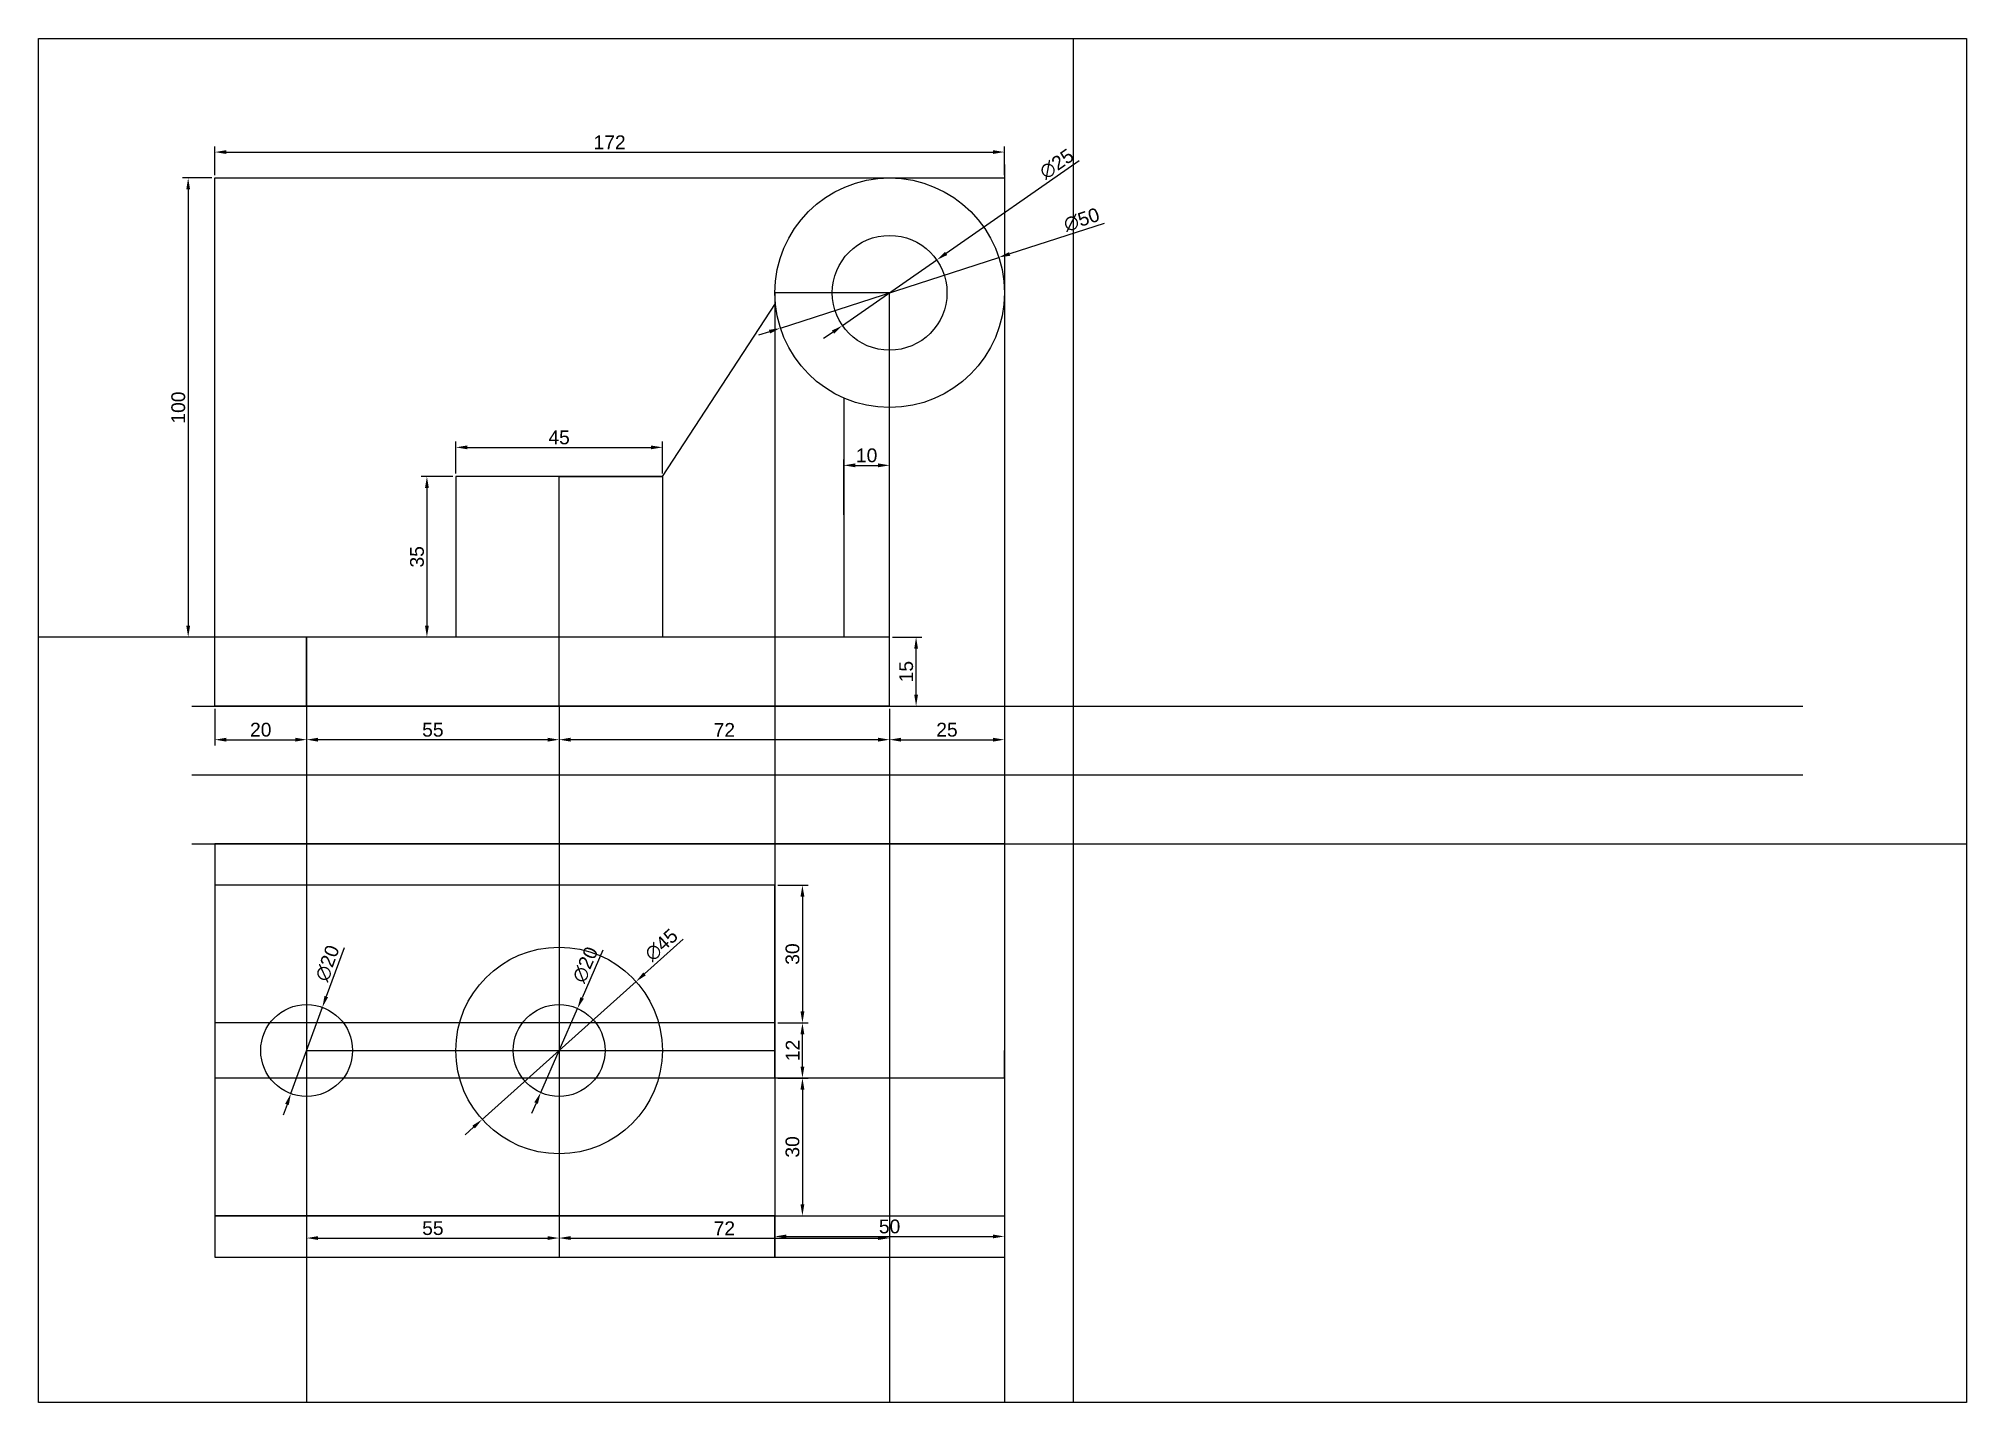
# Model space of a CAD drawing. Header units: millimetres. Extents: x 1813 to 2233, y 1290 to 1587.
import ezdxf

# ---------------------------------------------------------------- set-up
doc = ezdxf.new("R2010")
doc.units = ezdxf.units.MM
doc.styles.get("Standard").update_dxf_attribs({"font": 'arial.ttf'})
doc.dimstyles.new('ISO-25', dxfattribs={"dimtxt": 3, "dimasz": 2.5, "dimexe": 1.25, "dimexo": 0.625, "dimtad": 1, "dimdec": 0, "dimdsep": 46, "dimtxsty": 'Standard', "dimcen": 2.5, "dimadec": 0, "dimazin": 0, "dimtfac": 1, "dimtdec": 0, "dimtmove": 0, "dimatfit": 3, "dimfxl": 1, "dimarcsym": 0})

# ---------------------------------------------------------------- blocks, each defined once
blk = doc.blocks.new('*D2')
at = {"color": 0, "lineweight": -2, "transparency": 16777216}
for p, q in [((1999.12, 1456.64), (2005.52, 1456.64)), ((2004.27, 1444.14), (2004.27, 1454.14)), ((1999.12, 1441.64), (2005.52, 1441.64))]:
    blk.add_line(p, q, dxfattribs=at)
at = {"color": 0, "transparency": 16777216}
for points in [[(2003.86, 1454.14), (2004.69, 1454.14), (2004.27, 1456.64)], [(2003.86, 1444.14), (2004.69, 1444.14), (2004.27, 1441.64)]]:
    blk.add_solid(points, dxfattribs=at)
at = {"layer": 'Defpoints', "color": 0, "transparency": 16777216}
for p in [(1998.5, 1456.64), (2004.27, 1456.64), (1998.5, 1441.64)]:
    blk.add_point(p, dxfattribs=at)
at = {"color": 0, "transparency": 16777216, "insert": (2002.12, 1449.14), "char_height": 3, "attachment_point": 5, "rotation": 90}
blk.add_mtext('15', dxfattribs=at)
blk = doc.blocks.new('*D9')
at = {"color": 0, "lineweight": -2, "transparency": 16777216}
for p, q in [((1998.5, 1441.02), (1998.5, 1433.07)), ((2023.5, 1441.02), (2023.5, 1433.07)), ((2001, 1434.32), (2021, 1434.32))]:
    blk.add_line(p, q, dxfattribs=at)
at = {"color": 0, "transparency": 16777216}
for points in [[(2001, 1434.74), (2001, 1433.9), (1998.5, 1434.32)], [(2021, 1434.74), (2021, 1433.9), (2023.5, 1434.32)]]:
    blk.add_solid(points, dxfattribs=at)
at = {"layer": 'Defpoints', "color": 0, "transparency": 16777216}
for p in [(1998.5, 1441.64), (2023.5, 1441.64), (2023.5, 1434.32)]:
    blk.add_point(p, dxfattribs=at)
at = {"color": 0, "transparency": 16777216, "insert": (2011, 1436.48), "char_height": 3, "attachment_point": 5}
blk.add_mtext('25', dxfattribs=at)
blk = doc.blocks.new('*D10')
at = {"color": 0, "lineweight": -2, "transparency": 16777216}
for p, q in [((1926.5, 1441.02), (1926.5, 1433.07)), ((1998.5, 1441.02), (1998.5, 1433.07)), ((1996, 1434.32), (1929, 1434.32))]:
    blk.add_line(p, q, dxfattribs=at)
at = {"color": 0, "transparency": 16777216}
for points in [[(1929, 1434.74), (1929, 1433.9), (1926.5, 1434.32)], [(1996, 1434.74), (1996, 1433.9), (1998.5, 1434.32)]]:
    blk.add_solid(points, dxfattribs=at)
at = {"layer": 'Defpoints', "color": 0, "transparency": 16777216}
for p in [(1926.5, 1441.64), (1998.5, 1441.64), (1926.5, 1434.32)]:
    blk.add_point(p, dxfattribs=at)
at = {"color": 0, "transparency": 16777216, "insert": (1962.5, 1436.45), "char_height": 3, "attachment_point": 5}
blk.add_mtext('72', dxfattribs=at)
blk = doc.blocks.new('*D11')
at = {"color": 0, "lineweight": -2, "transparency": 16777216}
for p, q in [((1871.5, 1441.02), (1871.5, 1433.07)), ((1926.5, 1441.02), (1926.5, 1433.07)), ((1924, 1434.32), (1874, 1434.32))]:
    blk.add_line(p, q, dxfattribs=at)
at = {"color": 0, "transparency": 16777216}
for points in [[(1874, 1434.74), (1874, 1433.9), (1871.5, 1434.32)], [(1924, 1434.74), (1924, 1433.9), (1926.5, 1434.32)]]:
    blk.add_solid(points, dxfattribs=at)
at = {"layer": 'Defpoints', "color": 0, "transparency": 16777216}
for p in [(1871.5, 1441.64), (1926.5, 1441.64), (1871.5, 1434.32)]:
    blk.add_point(p, dxfattribs=at)
at = {"color": 0, "transparency": 16777216, "insert": (1899, 1436.47), "char_height": 3, "attachment_point": 5}
blk.add_mtext('55', dxfattribs=at)
blk = doc.blocks.new('*D12')
at = {"color": 0, "lineweight": -2, "transparency": 16777216}
for p, q in [((1851.5, 1441.02), (1851.5, 1433.07)), ((1871.5, 1441.02), (1871.5, 1433.07)), ((1854, 1434.32), (1869, 1434.32))]:
    blk.add_line(p, q, dxfattribs=at)
at = {"color": 0, "transparency": 16777216}
for points in [[(1854, 1434.74), (1854, 1433.9), (1851.5, 1434.32)], [(1869, 1434.74), (1869, 1433.9), (1871.5, 1434.32)]]:
    blk.add_solid(points, dxfattribs=at)
at = {"layer": 'Defpoints', "color": 0, "transparency": 16777216}
for p in [(1851.5, 1441.64), (1871.5, 1441.64), (1871.5, 1434.32)]:
    blk.add_point(p, dxfattribs=at)
at = {"color": 0, "transparency": 16777216, "insert": (1861.5, 1436.48), "char_height": 3, "attachment_point": 5}
blk.add_mtext('20', dxfattribs=at)
blk = doc.blocks.new('*D13')
at = {"color": 0, "lineweight": -2, "transparency": 16777216}
for p, q in [((1988.5, 1483.31), (1988.5, 1495.31)), ((1998.5, 1483.31), (1998.5, 1495.31)), ((1991, 1494.06), (1996, 1494.06))]:
    blk.add_line(p, q, dxfattribs=at)
at = {"color": 0, "transparency": 16777216}
for points in [[(1991, 1494.48), (1991, 1493.65), (1988.5, 1494.06)], [(1996, 1494.48), (1996, 1493.65), (1998.5, 1494.06)]]:
    blk.add_solid(points, dxfattribs=at)
at = {"layer": 'Defpoints', "color": 0, "transparency": 16777216}
for p in [(1998.5, 1494.06), (1988.5, 1482.69), (1998.5, 1482.69)]:
    blk.add_point(p, dxfattribs=at)
at = {"color": 0, "transparency": 16777216, "insert": (1993.5, 1496.22), "char_height": 3, "attachment_point": 5}
blk.add_mtext('10', dxfattribs=at)
blk = doc.blocks.new('*D14')
at = {"color": 0, "lineweight": -2, "transparency": 16777216}
for p, q in [((1850.87, 1556.64), (1844.44, 1556.64)), ((1845.69, 1554.14), (1845.69, 1459.14)), ((1850.87, 1456.64), (1844.44, 1456.64))]:
    blk.add_line(p, q, dxfattribs=at)
at = {"color": 0, "transparency": 16777216}
for points in [[(1845.28, 1554.14), (1846.11, 1554.14), (1845.69, 1556.64)], [(1845.28, 1459.14), (1846.11, 1459.14), (1845.69, 1456.64)]]:
    blk.add_solid(points, dxfattribs=at)
at = {"layer": 'Defpoints', "color": 0, "transparency": 16777216}
for p in [(1851.5, 1556.64), (1845.69, 1456.64), (1851.5, 1456.64)]:
    blk.add_point(p, dxfattribs=at)
at = {"color": 0, "transparency": 16777216, "insert": (1843.54, 1506.64), "char_height": 3, "attachment_point": 5, "rotation": 90}
blk.add_mtext('100', dxfattribs=at)
blk = doc.blocks.new('*D15')
at = {"color": 0, "lineweight": -2, "transparency": 16777216}
for p, q in [((1851.5, 1557.27), (1851.5, 1563.53)), ((2023.5, 1557.27), (2023.5, 1563.53)), ((1854, 1562.28), (2021, 1562.28))]:
    blk.add_line(p, q, dxfattribs=at)
at = {"color": 0, "transparency": 16777216}
for points in [[(1854, 1562.7), (1854, 1561.87), (1851.5, 1562.28)], [(2021, 1562.7), (2021, 1561.87), (2023.5, 1562.28)]]:
    blk.add_solid(points, dxfattribs=at)
at = {"layer": 'Defpoints', "color": 0, "transparency": 16777216}
for p in [(2023.5, 1562.28), (1851.5, 1556.64), (2023.5, 1556.64)]:
    blk.add_point(p, dxfattribs=at)
at = {"color": 0, "transparency": 16777216, "insert": (1937.5, 1564.41), "char_height": 3, "attachment_point": 5}
blk.add_mtext('172', dxfattribs=at)
blk = doc.blocks.new('*D16')
at = {"color": 0, "lineweight": -2, "transparency": 16777216}
for p, q in [((1904, 1492.27), (1904, 1499.23)), ((1906.5, 1497.98), (1946.5, 1497.98)), ((1949, 1492.27), (1949, 1499.23))]:
    blk.add_line(p, q, dxfattribs=at)
at = {"color": 0, "transparency": 16777216}
for points in [[(1906.5, 1498.39), (1906.5, 1497.56), (1904, 1497.98)], [(1946.5, 1498.39), (1946.5, 1497.56), (1949, 1497.98)]]:
    blk.add_solid(points, dxfattribs=at)
at = {"layer": 'Defpoints', "color": 0, "transparency": 16777216}
for p in [(1949, 1497.98), (1904, 1491.64), (1949, 1491.64)]:
    blk.add_point(p, dxfattribs=at)
at = {"color": 0, "transparency": 16777216, "insert": (1926.5, 1500.13), "char_height": 3, "attachment_point": 5}
blk.add_mtext('45', dxfattribs=at)
blk = doc.blocks.new('*D17')
at = {"color": 0, "lineweight": -2, "transparency": 16777216}
for p, q in [((1903.37, 1491.64), (1896.45, 1491.64)), ((1897.7, 1489.14), (1897.7, 1459.14)), ((1903.37, 1456.64), (1896.45, 1456.64))]:
    blk.add_line(p, q, dxfattribs=at)
at = {"color": 0, "transparency": 16777216}
for points in [[(1897.29, 1489.14), (1898.12, 1489.14), (1897.7, 1491.64)], [(1897.29, 1459.14), (1898.12, 1459.14), (1897.7, 1456.64)]]:
    blk.add_solid(points, dxfattribs=at)
at = {"layer": 'Defpoints', "color": 0, "transparency": 16777216}
for p in [(1904, 1491.64), (1897.7, 1456.64), (1904, 1456.64)]:
    blk.add_point(p, dxfattribs=at)
at = {"color": 0, "transparency": 16777216, "insert": (1895.55, 1474.14), "char_height": 3, "attachment_point": 5, "rotation": 90}
blk.add_mtext('35', dxfattribs=at)
blk = doc.blocks.new('*D19')
at = {"color": 0, "lineweight": -2, "transparency": 16777216}
for p, q in [((2039.81, 1560.37), (2010.81, 1540.21)), ((1988.23, 1524.51), (2008.76, 1538.78)), ((1986.18, 1523.08), (1984.13, 1521.65))]:
    blk.add_line(p, q, dxfattribs=at)
at = {"color": 0, "transparency": 16777216}
for points in [[(2010.57, 1540.55), (2011.05, 1539.86), (2008.76, 1538.78)], [(1985.94, 1523.42), (1986.42, 1522.74), (1988.23, 1524.51)]]:
    blk.add_solid(points, dxfattribs=at)
at = {"layer": 'Defpoints', "color": 0, "transparency": 16777216}
for p in [(2008.76, 1538.78), (1988.23, 1524.51)]:
    blk.add_point(p, dxfattribs=at)
at = {"color": 0, "transparency": 16777216, "insert": (2034.9, 1559.69), "char_height": 3, "attachment_point": 5, "rotation": 34.8145}
blk.add_mtext('∅25', dxfattribs=at)
blk = doc.blocks.new('*D20')
at = {"color": 0, "lineweight": -2, "transparency": 16777216}
for p, q in [((2045.21, 1546.76), (2024.66, 1540.11)), ((1974.71, 1523.94), (2022.28, 1539.34)), ((1972.33, 1523.17), (1969.95, 1522.4))]:
    blk.add_line(p, q, dxfattribs=at)
at = {"color": 0, "transparency": 16777216}
for points in [[(2024.53, 1540.51), (2024.79, 1539.71), (2022.28, 1539.34)], [(1972.21, 1523.57), (1972.46, 1522.78), (1974.71, 1523.94)]]:
    blk.add_solid(points, dxfattribs=at)
at = {"layer": 'Defpoints', "color": 0, "transparency": 16777216}
for p in [(2022.28, 1539.34), (1974.71, 1523.94)]:
    blk.add_point(p, dxfattribs=at)
at = {"color": 0, "transparency": 16777216, "insert": (2040.33, 1547.54), "char_height": 3, "attachment_point": 5, "rotation": 17.9372}
blk.add_mtext('∅50', dxfattribs=at)
blk = doc.blocks.new('*D21')
at = {"color": 0, "lineweight": -2, "transparency": 16777216}
for p, q in [((1974.12, 1360.64), (1980.76, 1360.64)), ((1979.51, 1358.14), (1979.51, 1333.14)), ((1974.12, 1330.64), (1980.76, 1330.64))]:
    blk.add_line(p, q, dxfattribs=at)
at = {"color": 0, "transparency": 16777216}
for points in [[(1979.09, 1358.14), (1979.93, 1358.14), (1979.51, 1360.64)], [(1979.09, 1333.14), (1979.93, 1333.14), (1979.51, 1330.64)]]:
    blk.add_solid(points, dxfattribs=at)
at = {"layer": 'Defpoints', "color": 0, "transparency": 16777216}
for p in [(1973.5, 1360.64), (1973.5, 1330.64), (1979.51, 1330.64)]:
    blk.add_point(p, dxfattribs=at)
at = {"color": 0, "transparency": 16777216, "insert": (1977.35, 1345.64), "char_height": 3, "attachment_point": 5, "rotation": 90}
blk.add_mtext('30', dxfattribs=at)
blk = doc.blocks.new('*D22')
at = {"color": 0, "lineweight": -2, "transparency": 16777216}
for p, q in [((1979.51, 1363.14), (1979.51, 1370.14)), ((1980.14, 1372.64), (1980.76, 1372.64)), ((1980.14, 1360.64), (1980.76, 1360.64))]:
    blk.add_line(p, q, dxfattribs=at)
at = {"color": 0, "transparency": 16777216}
for points in [[(1979.09, 1370.14), (1979.93, 1370.14), (1979.51, 1372.64)], [(1979.09, 1363.14), (1979.93, 1363.14), (1979.51, 1360.64)]]:
    blk.add_solid(points, dxfattribs=at)
at = {"layer": 'Defpoints', "color": 0, "transparency": 16777216}
for p in [(1979.51, 1372.64), (1979.51, 1372.64), (1979.51, 1360.64)]:
    blk.add_point(p, dxfattribs=at)
at = {"color": 0, "transparency": 16777216, "insert": (1977.38, 1366.64), "char_height": 3, "attachment_point": 5, "rotation": 90}
blk.add_mtext('12', dxfattribs=at)
blk = doc.blocks.new('*D23')
at = {"color": 0, "lineweight": -2, "transparency": 16777216}
for p, q in [((1953.56, 1390.88), (1945.12, 1383.32)), ((1909.74, 1351.63), (1943.26, 1381.65)), ((1907.87, 1349.96), (1906.01, 1348.29))]:
    blk.add_line(p, q, dxfattribs=at)
at = {"color": 0, "transparency": 16777216}
for points in [[(1944.84, 1383.63), (1945.4, 1383.01), (1943.26, 1381.65)], [(1907.6, 1350.27), (1908.15, 1349.65), (1909.74, 1351.63)]]:
    blk.add_solid(points, dxfattribs=at)
at = {"layer": 'Defpoints', "color": 0, "transparency": 16777216}
for p in [(1943.26, 1381.65), (1909.74, 1351.63)]:
    blk.add_point(p, dxfattribs=at)
at = {"color": 0, "transparency": 16777216, "insert": (1948.78, 1389.61), "char_height": 3, "attachment_point": 5, "rotation": 41.8517}
blk.add_mtext('∅45', dxfattribs=at)
blk = doc.blocks.new('*D24')
at = {"color": 0, "lineweight": -2, "transparency": 16777216}
for p, q in [((1936.04, 1388.45), (1931.51, 1378.09)), ((1922.49, 1357.48), (1930.51, 1375.8)), ((1921.49, 1355.19), (1920.48, 1352.9))]:
    blk.add_line(p, q, dxfattribs=at)
at = {"color": 0, "transparency": 16777216}
for points in [[(1931.13, 1378.26), (1931.89, 1377.93), (1930.51, 1375.8)], [(1921.1, 1355.36), (1921.87, 1355.02), (1922.49, 1357.48)]]:
    blk.add_solid(points, dxfattribs=at)
at = {"layer": 'Defpoints', "color": 0, "transparency": 16777216}
for p in [(1930.51, 1375.8), (1922.49, 1357.48)]:
    blk.add_point(p, dxfattribs=at)
at = {"color": 0, "transparency": 16777216, "insert": (1932.22, 1385.31), "char_height": 3, "attachment_point": 5, "rotation": 66.3637}
blk.add_mtext('∅20', dxfattribs=at)
blk = doc.blocks.new('*D25')
at = {"color": 0, "lineweight": -2, "transparency": 16777216}
for p, q in [((1974.12, 1402.64), (1980.76, 1402.64)), ((1979.51, 1400.14), (1979.51, 1375.14)), ((1974.12, 1372.64), (1980.76, 1372.64))]:
    blk.add_line(p, q, dxfattribs=at)
at = {"color": 0, "transparency": 16777216}
for points in [[(1979.09, 1400.14), (1979.93, 1400.14), (1979.51, 1402.64)], [(1979.09, 1375.14), (1979.93, 1375.14), (1979.51, 1372.64)]]:
    blk.add_solid(points, dxfattribs=at)
at = {"layer": 'Defpoints', "color": 0, "transparency": 16777216}
for p in [(1973.5, 1402.64), (1973.5, 1372.64), (1979.51, 1372.64)]:
    blk.add_point(p, dxfattribs=at)
at = {"color": 0, "transparency": 16777216, "insert": (1977.35, 1387.64), "char_height": 3, "attachment_point": 5, "rotation": 90}
blk.add_mtext('30', dxfattribs=at)
blk = doc.blocks.new('*D26')
at = {"color": 0, "lineweight": -2, "transparency": 16777216}
for p, q in [((1871.5, 1366.02), (1871.5, 1324.54)), ((1926.5, 1366.02), (1926.5, 1324.54)), ((1874, 1325.79), (1924, 1325.79))]:
    blk.add_line(p, q, dxfattribs=at)
at = {"color": 0, "transparency": 16777216}
for points in [[(1874, 1326.21), (1874, 1325.38), (1871.5, 1325.79)], [(1924, 1326.21), (1924, 1325.38), (1926.5, 1325.79)]]:
    blk.add_solid(points, dxfattribs=at)
at = {"layer": 'Defpoints', "color": 0, "transparency": 16777216}
for p in [(1871.5, 1366.64), (1926.5, 1366.64), (1926.5, 1325.79)]:
    blk.add_point(p, dxfattribs=at)
at = {"color": 0, "transparency": 16777216, "insert": (1899, 1327.94), "char_height": 3, "attachment_point": 5}
blk.add_mtext('55', dxfattribs=at)
blk = doc.blocks.new('*D27')
at = {"color": 0, "lineweight": -2, "transparency": 16777216}
for p, q in [((1926.5, 1366.02), (1926.5, 1324.54)), ((1998.5, 1366.02), (1998.5, 1324.54)), ((1929, 1325.79), (1996, 1325.79))]:
    blk.add_line(p, q, dxfattribs=at)
at = {"color": 0, "transparency": 16777216}
for points in [[(1929, 1326.21), (1929, 1325.38), (1926.5, 1325.79)], [(1996, 1326.21), (1996, 1325.38), (1998.5, 1325.79)]]:
    blk.add_solid(points, dxfattribs=at)
at = {"layer": 'Defpoints', "color": 0, "transparency": 16777216}
for p in [(1926.5, 1366.64), (1998.5, 1366.64), (1998.5, 1325.79)]:
    blk.add_point(p, dxfattribs=at)
at = {"color": 0, "transparency": 16777216, "insert": (1962.5, 1327.92), "char_height": 3, "attachment_point": 5}
blk.add_mtext('72', dxfattribs=at)
blk = doc.blocks.new('*D28')
at = {"color": 0, "lineweight": -2, "transparency": 16777216}
for p, q in [((1973.5, 1330.02), (1973.5, 1324.89)), ((2023.5, 1330.02), (2023.5, 1324.89)), ((1976, 1326.14), (2021, 1326.14))]:
    blk.add_line(p, q, dxfattribs=at)
at = {"color": 0, "transparency": 16777216}
for points in [[(1976, 1326.56), (1976, 1325.73), (1973.5, 1326.14)], [(2021, 1326.56), (2021, 1325.73), (2023.5, 1326.14)]]:
    blk.add_solid(points, dxfattribs=at)
at = {"layer": 'Defpoints', "color": 0, "transparency": 16777216}
for p in [(1973.5, 1330.64), (2023.5, 1330.64), (2023.5, 1326.14)]:
    blk.add_point(p, dxfattribs=at)
at = {"color": 0, "transparency": 16777216, "insert": (1998.5, 1328.3), "char_height": 3, "attachment_point": 5}
blk.add_mtext('50', dxfattribs=at)
blk = doc.blocks.new('*D30')
at = {"color": 0, "lineweight": -2, "transparency": 16777216}
for p, q in [((1879.65, 1389), (1875.78, 1378.39)), ((1868.07, 1357.25), (1874.92, 1376.04)), ((1867.22, 1354.9), (1866.36, 1352.55))]:
    blk.add_line(p, q, dxfattribs=at)
at = {"color": 0, "transparency": 16777216}
for points in [[(1875.39, 1378.53), (1876.17, 1378.24), (1874.92, 1376.04)], [(1866.82, 1355.04), (1867.61, 1354.76), (1868.07, 1357.25)]]:
    blk.add_solid(points, dxfattribs=at)
at = {"layer": 'Defpoints', "color": 0, "transparency": 16777216}
for p in [(1874.92, 1376.04), (1868.07, 1357.25)]:
    blk.add_point(p, dxfattribs=at)
at = {"color": 0, "transparency": 16777216, "insert": (1876.04, 1385.64), "char_height": 3, "attachment_point": 5, "rotation": 69.9689}
blk.add_mtext('∅20', dxfattribs=at)

msp = doc.modelspace()

# ---------------------------------------------------------------- linework, layer by layer
for p, q in [((2038.5, 1587), (2038.5, 1290)), ((2023.5, 1559.54), (2023.5, 1321.64)), ((1851.5, 1456.64), (1851.5, 1556.64)), ((1851.5, 1556.64), (2023.5, 1556.64)), ((1949, 1491.64), (1973.61, 1529.32)), ((1998.5, 1531.64), (1973.5, 1531.64)), ((1973.5, 1531.64), (1973.5, 1321.64)), ((1998.5, 1456.64), (1998.5, 1531.64)), ((1998.5, 1441.64), (1998.5, 1519.14)), ((1988.5, 1508.73), (1988.5, 1456.64)), ((1926.5, 1491.64), (1904, 1491.64)), ((1904, 1491.64), (1904, 1456.64)), ((1926.5, 1441.64), (1926.5, 1491.64)), ((1926.5, 1456.64), (1926.5, 1491.64)), ((1926.5, 1491.64), (1949, 1491.64)), ((1949, 1491.64), (1926.5, 1491.64)), ((1949, 1491.64), (1949, 1456.64)), ((1851.5, 1441.64), (1851.5, 1486.28)), ((1998.5, 1456.64), (1813.1, 1456.64)), ((1871.5, 1441.64), (1871.5, 1456.64)), ((1871.5, 1456.64), (1871.5, 1290)), ((1998.5, 1441.64), (1998.5, 1456.64)), ((1846.5, 1441.64), (2197.44, 1441.64)), ((1846.5, 1441.64), (2021.97, 1441.64)), ((1851.5, 1441.64), (1901.5, 1441.64)), ((1871.5, 1441.64), (1851.5, 1441.64)), ((1926.5, 1441.64), (1871.5, 1441.64)), ((1901.5, 1441.64), (1973.5, 1441.64)), ((1998.5, 1441.64), (1926.5, 1441.64)), ((1926.5, 1441.64), (1926.5, 1321.64)), ((1973.5, 1441.64), (1998.5, 1441.64)), ((1998.5, 1433.07), (1998.5, 1290)), ((1846.5, 1426.64), (2197.44, 1426.64)), ((1846.5, 1426.64), (2021.97, 1426.64)), ((1846.5, 1411.64), (2021.97, 1411.64)), ((2023.5, 1411.64), (1851.5, 1411.64)), ((1851.5, 1411.64), (1851.5, 1321.64)), ((2021.97, 1411.64), (2233.1, 1411.64)), ((2023.5, 1411.64), (2023.5, 1321.64)), ((1973.5, 1402.64), (1851.5, 1402.64)), ((1973.5, 1366.64), (1973.5, 1402.64)), ((1973.5, 1372.64), (1851.5, 1372.64)), ((1973.5, 1372.64), (1973.5, 1360.64)), ((2023.5, 1372.64), (2023.5, 1360.64)), ((1871.5, 1366.64), (1973.5, 1366.64)), ((1973.5, 1360.64), (1973.5, 1366.64)), ((2023.5, 1360.64), (2023.5, 1366.64)), ((2023.5, 1360.64), (1851.5, 1360.64)), ((1973.5, 1330.64), (1851.5, 1330.64)), ((1851.5, 1330.64), (2023.5, 1330.64)), ((1973.5, 1321.64), (1973.5, 1330.64)), ((1851.5, 1321.64), (2023.5, 1321.64)), ((2023.5, 1321.64), (2023.5, 1290))]:
    msp.add_line(p, q)
msp.add_lwpolyline([(1813.1, 1587), (2233.1, 1587), (2233.1, 1290), (1813.1, 1290)], close=True)
for centre, radius in [((1998.5, 1531.64), 25), ((1998.5, 1531.64), 12.5), ((1926.5, 1366.64), 22.5), ((1871.5, 1366.64), 10), ((1926.5, 1366.64), 10)]:
    msp.add_circle(centre, radius)

# ---------------------------------------------------------------- dimensions: what is measured, and where the dimension line sits
for base, p1, p2, picture, middle in [((2023.5, 1562.28), (1851.5, 1556.64), (2023.5, 1556.64), '*D15', (1937.5, 1564.41)), ((1949, 1497.98), (1904, 1491.64), (1949, 1491.64), '*D16', (1926.5, 1500.13)), ((1998.5, 1494.06), (1988.5, 1482.69), (1998.5, 1482.69), '*D13', (1993.5, 1496.22)), ((1871.5, 1434.32), (1851.5, 1441.64), (1871.5, 1441.64), '*D12', (1861.5, 1436.48)), ((1871.5, 1434.32), (1926.5, 1441.64), (1871.5, 1441.64), '*D11', (1899, 1436.47)), ((1926.5, 1434.32), (1998.5, 1441.64), (1926.5, 1441.64), '*D10', (1962.5, 1436.45)), ((2023.5, 1434.32), (1998.5, 1441.64), (2023.5, 1441.64), '*D9', (2011, 1436.48)), ((1926.5, 1325.79), (1871.5, 1366.64), (1926.5, 1366.64), '*D26', (1899, 1327.94)), ((1998.5, 1325.79), (1926.5, 1366.64), (1998.5, 1366.64), '*D27', (1962.5, 1327.92)), ((2023.5, 1326.14), (1973.5, 1330.64), (2023.5, 1330.64), '*D28', (1998.5, 1328.3))]:
    dim = msp.add_linear_dim(base=base, p1=p1, p2=p2, dimstyle='ISO-25')
    dim.commit()
    dim.dimension.update_dxf_attribs({"geometry": picture, "text_midpoint": middle})
for p1, p2, picture, middle in [((1988.23, 1524.51), (2008.76, 1538.78), '*D19', (2036.18, 1557.85)), ((1974.71, 1523.94), (2022.28, 1539.34), '*D20', (2041.02, 1545.41))]:
    dim = msp.add_diameter_dim_2p(p1=p1, p2=p2, dimstyle='ISO-25')
    dim.commit()
    dim.dimension.update_dxf_attribs({"geometry": picture, "text_midpoint": middle, "dimtype": 163})
for base, p1, p2, picture, middle in [((1845.69, 1456.64), (1851.5, 1556.64), (1851.5, 1456.64), '*D14', (1843.54, 1506.64)), ((1897.7, 1456.64), (1904, 1491.64), (1904, 1456.64), '*D17', (1895.55, 1474.14)), ((2004.27, 1456.64), (1998.5, 1441.64), (1998.5, 1456.64), '*D2', (2002.12, 1449.14)), ((1979.51, 1372.64), (1973.5, 1402.64), (1973.5, 1372.64), '*D25', (1977.35, 1387.64)), ((1979.51, 1372.64), (1979.51, 1360.64), (1979.51, 1372.64), '*D22', (1977.38, 1366.64)), ((1979.51, 1330.64), (1973.5, 1360.64), (1973.5, 1330.64), '*D21', (1977.35, 1345.64))]:
    dim = msp.add_linear_dim(base=base, p1=p1, p2=p2, angle=90, dimstyle='ISO-25')
    dim.commit()
    dim.dimension.update_dxf_attribs({"geometry": picture, "text_midpoint": middle})
for p1, p2, picture, middle in [((1868.07, 1357.25), (1874.92, 1376.04), '*D30', (1876.04, 1385.64)), ((1909.74, 1351.63), (1943.26, 1381.65), '*D23', (1948.78, 1389.61)), ((1922.49, 1357.48), (1930.51, 1375.8), '*D24', (1932.22, 1385.31))]:
    dim = msp.add_diameter_dim_2p(p1=p1, p2=p2, dimstyle='ISO-25')
    dim.commit()
    dim.dimension.update_dxf_attribs({"geometry": picture, "text_midpoint": middle})

doc.saveas('drawing.dxf')
